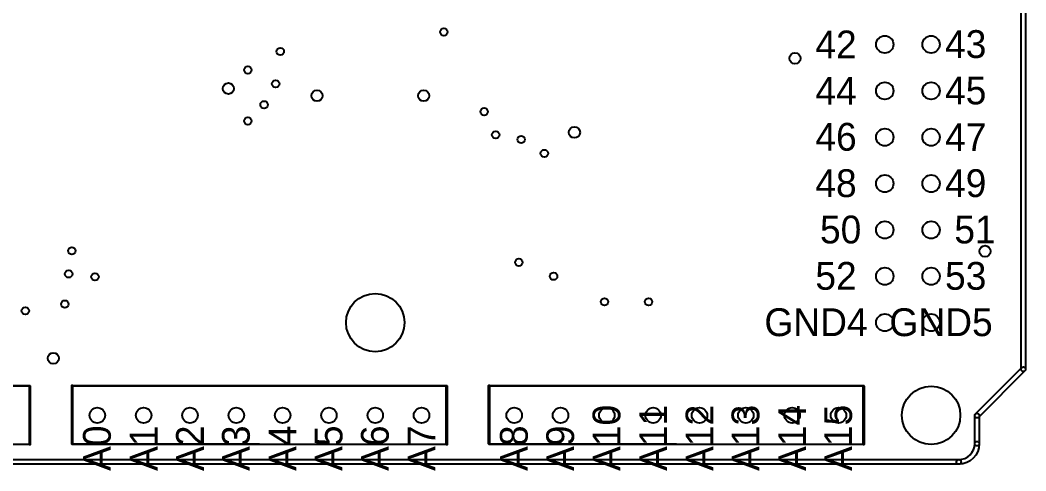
# Model space of a CAD drawing. Header units: inches. Extents: x -0.9 to 3.36, y -0.26 to 2.11.
# Drawn here: x 1.188 to 3.359, y -0.262 to 0.71 of the extents above; entities that cross this region are included whole.
import ezdxf

# ---------------------------------------------------------------- set-up
doc = ezdxf.new("R2010")
doc.units = ezdxf.units.IN
doc.header["$MEASUREMENT"] = 0
for name, color, linetype, lineweight in [('114', 7, 'Continuous', 0), ('20', 7, 'Continuous', 0), ('39', 7, 'Continuous', 0), ('44', 7, 'Continuous', 0)]:
    doc.layers.add(name, color=color, linetype=linetype, lineweight=lineweight)

msp = doc.modelspace()

# ---------------------------------------------------------------- linework, layer by layer
at = {"layer": '20', "color": 53, "lineweight": 25}
for centre in [(1.9546, 0.0579), (3.1546, -0.1421)]:
    msp.add_circle(centre, 0.063, dxfattribs=at)
for points, knots in [([(3.3486, 1.2474), (3.3486, 1.2474), (3.3486, -0.0426), (3.3486, -0.0426), (3.3486, -0.0453), (3.3509, -0.0476), (3.3536, -0.0476), (3.3564, -0.0476), (3.3586, -0.0453), (3.3586, -0.0426), (3.3586, -0.0426), (3.3586, 1.2474), (3.3586, 1.2474), (3.3586, 1.2502), (3.3564, 1.2524), (3.3536, 1.2524), (3.3509, 1.2524), (3.3486, 1.2502), (3.3486, 1.2474)], [0, 0, 0, 0, 1, 1, 1, 2, 2, 2, 3, 3, 3, 4, 4, 4, 5, 5, 5, 6, 6, 6, 6]), ([(3.3501, -0.039), (3.3501, -0.039), (3.2501, -0.139), (3.2501, -0.139), (3.2481, -0.141), (3.2481, -0.1442), (3.2501, -0.1461), (3.252, -0.1481), (3.2552, -0.1481), (3.2572, -0.1461), (3.2572, -0.1461), (3.3572, -0.0461), (3.3572, -0.0461), (3.3591, -0.0442), (3.3591, -0.041), (3.3572, -0.039), (3.3552, -0.0371), (3.352, -0.0371), (3.3501, -0.039)], [0, 0, 0, 0, 1, 1, 1, 2, 2, 2, 3, 3, 3, 4, 4, 4, 5, 5, 5, 6, 6, 6, 6]), ([(3.2486, -0.1426), (3.2486, -0.1426), (3.2486, -0.2032), (3.2486, -0.2032), (3.2486, -0.206), (3.2509, -0.2082), (3.2536, -0.2082), (3.2564, -0.2082), (3.2586, -0.206), (3.2586, -0.2032), (3.2586, -0.2032), (3.2586, -0.1426), (3.2586, -0.1426), (3.2586, -0.1398), (3.2564, -0.1376), (3.2536, -0.1376), (3.2509, -0.1376), (3.2486, -0.1398), (3.2486, -0.1426)], [0, 0, 0, 0, 1, 1, 1, 2, 2, 2, 3, 3, 3, 4, 4, 4, 5, 5, 5, 6, 6, 6, 6]), ([(3.2143, -0.2376), (3.2115, -0.2376), (3.2093, -0.2398), (3.2093, -0.2426), (3.2093, -0.2453), (3.2115, -0.2476), (3.2143, -0.2476), (3.2388, -0.2476), (3.2586, -0.2277), (3.2586, -0.2032), (3.2586, -0.2032), (3.2586, -0.2032), (3.2586, -0.2032), (3.2586, -0.2004), (3.2564, -0.1982), (3.2536, -0.1982), (3.2509, -0.1982), (3.2486, -0.2004), (3.2486, -0.2032), (3.2486, -0.2032), (3.2486, -0.2032), (3.2486, -0.2032), (3.2486, -0.2222), (3.2332, -0.2376), (3.2143, -0.2376)], [0, 0, 0, 0, 1, 1, 1, 2, 2, 2, 3, 3, 3, 4, 4, 4, 5, 5, 5, 6, 6, 6, 7, 7, 7, 8, 8, 8, 8]), ([(3.2143, -0.2376), (3.2143, -0.2376), (-0.607, -0.2376), (-0.607, -0.2376), (-0.6098, -0.2376), (-0.612, -0.2398), (-0.612, -0.2426), (-0.612, -0.2453), (-0.6098, -0.2476), (-0.607, -0.2476), (-0.607, -0.2476), (3.2143, -0.2476), (3.2143, -0.2476), (3.217, -0.2476), (3.2193, -0.2453), (3.2193, -0.2426), (3.2193, -0.2398), (3.217, -0.2376), (3.2143, -0.2376)], [0, 0, 0, 0, 1, 1, 1, 2, 2, 2, 3, 3, 3, 4, 4, 4, 5, 5, 5, 6, 6, 6, 6])]:
    msp.add_open_spline(points, degree=3, knots=knots, dxfattribs=at)
at = {"layer": '39', "color": 12, "lineweight": 25}
for points in [[(0.4003, -0.0789), (0.4003, -0.0789), (1.209, -0.0801), (1.209, -0.0801), (1.2095, -0.0801), (1.2099, -0.0796), (1.2099, -0.0791), (1.2099, -0.0785), (1.2095, -0.0781), (1.209, -0.0781), (1.209, -0.0781), (0.4003, -0.0769), (0.4003, -0.0769), (0.3998, -0.0769), (0.3993, -0.0774), (0.3993, -0.0779), (0.3993, -0.0784), (0.3998, -0.0789), (0.4003, -0.0789)], [(1.208, -0.0791), (1.208, -0.0791), (1.208, -0.2051), (1.208, -0.2051), (1.208, -0.2056), (1.2084, -0.206), (1.209, -0.206), (1.2095, -0.206), (1.2099, -0.2056), (1.2099, -0.2051), (1.2099, -0.2051), (1.2099, -0.0791), (1.2099, -0.0791), (1.2099, -0.0785), (1.2095, -0.0781), (1.209, -0.0781), (1.2084, -0.0781), (1.208, -0.0785), (1.208, -0.0791)], [(1.3003, -0.0789), (1.3003, -0.0789), (2.109, -0.0801), (2.109, -0.0801), (2.1095, -0.0801), (2.1099, -0.0796), (2.1099, -0.0791), (2.1099, -0.0785), (2.1095, -0.0781), (2.109, -0.0781), (2.109, -0.0781), (1.3003, -0.0769), (1.3003, -0.0769), (1.2998, -0.0769), (1.2993, -0.0774), (1.2993, -0.0779), (1.2993, -0.0784), (1.2998, -0.0789), (1.3003, -0.0789)], [(1.3013, -0.2039), (1.3013, -0.2039), (1.3013, -0.0779), (1.3013, -0.0779), (1.3013, -0.0774), (1.3008, -0.0769), (1.3003, -0.0769), (1.2998, -0.0769), (1.2993, -0.0774), (1.2993, -0.0779), (1.2993, -0.0779), (1.2993, -0.2039), (1.2993, -0.2039), (1.2993, -0.2044), (1.2998, -0.2049), (1.3003, -0.2049), (1.3008, -0.2049), (1.3013, -0.2044), (1.3013, -0.2039)], [(2.108, -0.0791), (2.108, -0.0791), (2.108, -0.2051), (2.108, -0.2051), (2.108, -0.2056), (2.1084, -0.206), (2.109, -0.206), (2.1095, -0.206), (2.1099, -0.2056), (2.1099, -0.2051), (2.1099, -0.2051), (2.1099, -0.0791), (2.1099, -0.0791), (2.1099, -0.0785), (2.1095, -0.0781), (2.109, -0.0781), (2.1084, -0.0781), (2.108, -0.0785), (2.108, -0.0791)], [(2.2003, -0.0789), (2.2003, -0.0789), (3.009, -0.0801), (3.009, -0.0801), (3.0095, -0.0801), (3.0099, -0.0796), (3.0099, -0.0791), (3.0099, -0.0785), (3.0095, -0.0781), (3.009, -0.0781), (3.009, -0.0781), (2.2003, -0.0769), (2.2003, -0.0769), (2.1998, -0.0769), (2.1993, -0.0774), (2.1993, -0.0779), (2.1993, -0.0784), (2.1998, -0.0789), (2.2003, -0.0789)], [(2.2013, -0.2039), (2.2013, -0.2039), (2.2013, -0.0779), (2.2013, -0.0779), (2.2013, -0.0774), (2.2008, -0.0769), (2.2003, -0.0769), (2.1998, -0.0769), (2.1993, -0.0774), (2.1993, -0.0779), (2.1993, -0.0779), (2.1993, -0.2039), (2.1993, -0.2039), (2.1993, -0.2044), (2.1998, -0.2049), (2.2003, -0.2049), (2.2008, -0.2049), (2.2013, -0.2044), (2.2013, -0.2039)], [(3.008, -0.0791), (3.008, -0.0791), (3.008, -0.2051), (3.008, -0.2051), (3.008, -0.2056), (3.0084, -0.206), (3.009, -0.206), (3.0095, -0.206), (3.0099, -0.2056), (3.0099, -0.2051), (3.0099, -0.2051), (3.0099, -0.0791), (3.0099, -0.0791), (3.0099, -0.0785), (3.0095, -0.0781), (3.009, -0.0781), (3.0084, -0.0781), (3.008, -0.0785), (3.008, -0.0791)], [(1.209, -0.2041), (1.209, -0.2041), (0.4003, -0.2029), (0.4003, -0.2029), (0.3998, -0.2029), (0.3993, -0.2033), (0.3993, -0.2039), (0.3993, -0.2044), (0.3998, -0.2049), (0.4003, -0.2049), (0.4003, -0.2049), (1.209, -0.206), (1.209, -0.206), (1.2095, -0.206), (1.2099, -0.2056), (1.2099, -0.2051), (1.2099, -0.2045), (1.2095, -0.2041), (1.209, -0.2041)], [(2.109, -0.2041), (2.109, -0.2041), (1.3003, -0.2029), (1.3003, -0.2029), (1.2998, -0.2029), (1.2993, -0.2033), (1.2993, -0.2039), (1.2993, -0.2044), (1.2998, -0.2049), (1.3003, -0.2049), (1.3003, -0.2049), (2.109, -0.206), (2.109, -0.206), (2.1095, -0.206), (2.1099, -0.2056), (2.1099, -0.2051), (2.1099, -0.2045), (2.1095, -0.2041), (2.109, -0.2041)], [(3.009, -0.2041), (3.009, -0.2041), (2.2003, -0.2029), (2.2003, -0.2029), (2.1998, -0.2029), (2.1993, -0.2033), (2.1993, -0.2039), (2.1993, -0.2044), (2.1998, -0.2049), (2.2003, -0.2049), (2.2003, -0.2049), (3.009, -0.206), (3.009, -0.206), (3.0095, -0.206), (3.0099, -0.2056), (3.0099, -0.2051), (3.0099, -0.2045), (3.0095, -0.2041), (3.009, -0.2041)]]:
    msp.add_open_spline(points, degree=3, knots=[0, 0, 0, 0, 1, 1, 1, 2, 2, 2, 3, 3, 3, 4, 4, 4, 5, 5, 5, 6, 6, 6, 6], dxfattribs=at)
at = {"layer": '44', "color": 254, "lineweight": 25}
for centre, radius in [((2.1026, 0.6849), 0.008), ((3.0546, 0.6579), 0.0187), ((3.1546, 0.6579), 0.0187), ((1.7496, 0.6429), 0.008), ((2.8606, 0.6279), 0.012), ((1.6796, 0.6029), 0.008), ((1.6376, 0.5629), 0.012), ((1.7396, 0.5729), 0.008), ((3.0546, 0.5579), 0.0187), ((3.1546, 0.5579), 0.0187), ((1.829, 0.5473), 0.012), ((2.0592, 0.5473), 0.012), ((1.7146, 0.5279), 0.008), ((1.6796, 0.4929), 0.008), ((2.1896, 0.5129), 0.008), ((2.3846, 0.4682), 0.012), ((2.2146, 0.4629), 0.008), ((2.2696, 0.4529), 0.008), ((3.0546, 0.4579), 0.0187), ((3.1546, 0.4579), 0.0187), ((2.3196, 0.4229), 0.008), ((3.0546, 0.3579), 0.0187), ((3.1546, 0.3579), 0.0187), ((3.0546, 0.2579), 0.0187), ((3.1546, 0.2579), 0.0187), ((1.2996, 0.2129), 0.008), ((3.271, 0.2119), 0.012), ((2.2646, 0.1879), 0.008), ((3.0546, 0.1579), 0.0187), ((3.1546, 0.1579), 0.0187), ((1.2928, 0.1629), 0.008), ((1.3496, 0.1566), 0.008), ((2.3396, 0.1579), 0.008), ((2.4496, 0.1029), 0.008), ((2.5446, 0.1029), 0.008), ((1.1993, 0.0832), 0.008), ((1.2846, 0.0979), 0.008), ((3.0546, 0.0579), 0.0187), ((3.1546, 0.0579), 0.0187), ((1.2596, -0.019), 0.012), ((1.3546, -0.1421), 0.0167), ((1.4546, -0.1421), 0.0167), ((1.5546, -0.1421), 0.0167), ((1.6546, -0.1421), 0.0167), ((1.7546, -0.1421), 0.0167), ((1.8546, -0.1421), 0.0167), ((1.9546, -0.1421), 0.0167), ((2.0546, -0.1421), 0.0167), ((2.2546, -0.1421), 0.0167), ((2.3546, -0.1421), 0.0167), ((2.4546, -0.1421), 0.0167), ((2.5546, -0.1421), 0.0167), ((2.6546, -0.1421), 0.0167), ((2.7546, -0.1421), 0.0167), ((2.8546, -0.1421), 0.0167), ((2.9546, -0.1421), 0.0167)]:
    msp.add_circle(centre, radius, dxfattribs=at)

# ---------------------------------------------------------------- texts
at = {"layer": '114', "char_height": 0.2, "attachment_point": 7}
for s, insert in [('\\C1;\\FMyriad Pro|b0|i0|c1;\\H0.060000;\\W1.000000;42', (2.9046, 0.6279)), ('\\C1;\\FMyriad Pro|b0|i0|c1;\\H0.060000;\\W1.000000;43', (3.1846, 0.6279)), ('\\C1;\\FMyriad Pro|b0|i0|c1;\\H0.060000;\\W1.000000;44', (2.9046, 0.5279)), ('\\C1;\\FMyriad Pro|b0|i0|c1;\\H0.060000;\\W1.000000;45', (3.1846, 0.5279)), ('\\C1;\\FMyriad Pro|b0|i0|c1;\\H0.060000;\\W1.000000;46', (2.9046, 0.4279)), ('\\C1;\\FMyriad Pro|b0|i0|c1;\\H0.060000;\\W1.000000;47', (3.1846, 0.4279)), ('\\C1;\\FMyriad Pro|b0|i0|c1;\\H0.060000;\\W1.000000;48', (2.9046, 0.3279)), ('\\C1;\\FMyriad Pro|b0|i0|c1;\\H0.060000;\\W1.000000;49', (3.1846, 0.3279)), ('\\C1;\\FMyriad Pro|b0|i0|c1;\\H0.060000;\\W1.000000;50', (2.9146, 0.2279)), ('\\C1;\\FMyriad Pro|b0|i0|c1;\\H0.060000;\\W1.000000;51', (3.2046, 0.2279)), ('\\C1;\\FMyriad Pro|b0|i0|c1;\\H0.060000;\\W1.000000;52', (2.9046, 0.1279)), ('\\C1;\\FMyriad Pro|b0|i0|c1;\\H0.060000;\\W1.000000;53', (3.1846, 0.1279)), ('\\C1;\\FMyriad Pro|b0|i0|c1;\\H0.060000;\\W1.000000;GND4', (2.7946, 0.0279)), ('\\C1;\\FMyriad Pro|b0|i0|c1;\\H0.060000;\\W1.000000;GND5', (3.0646, 0.0279))]:
    msp.add_mtext(s, dxfattribs=dict(at, insert=insert))
at = {"layer": '114', "char_height": 0.2, "attachment_point": 7, "rotation": 90}
for s, insert in [('\\C1;\\FMyriad Pro|b0|i0|c1;\\H0.060000;\\W1.000000;A10', (2.4846, -0.2621)), ('\\C1;\\FMyriad Pro|b0|i0|c1;\\H0.060000;\\W1.000000;A11', (2.5846, -0.2621)), ('\\C1;\\FMyriad Pro|b0|i0|c1;\\H0.060000;\\W1.000000;A12', (2.6846, -0.2621)), ('\\C1;\\FMyriad Pro|b0|i0|c1;\\H0.060000;\\W1.000000;A13', (2.7846, -0.2621)), ('\\C1;\\FMyriad Pro|b0|i0|c1;\\H0.060000;\\W1.000000;A14', (2.8846, -0.2621)), ('\\C1;\\FMyriad Pro|b0|i0|c1;\\H0.060000;\\W1.000000;A15', (2.9846, -0.2621)), ('\\C1;\\FMyriad Pro|b0|i0|c1;\\H0.060000;\\W1.000000;A0', (1.3846, -0.2621)), ('\\C1;\\FMyriad Pro|b0|i0|c1;\\H0.060000;\\W1.000000;A1', (1.4846, -0.2621)), ('\\C1;\\FMyriad Pro|b0|i0|c1;\\H0.060000;\\W1.000000;A2', (1.5846, -0.2621)), ('\\C1;\\FMyriad Pro|b0|i0|c1;\\H0.060000;\\W1.000000;A3', (1.6846, -0.2621)), ('\\C1;\\FMyriad Pro|b0|i0|c1;\\H0.060000;\\W1.000000;A4', (1.7846, -0.2621)), ('\\C1;\\FMyriad Pro|b0|i0|c1;\\H0.060000;\\W1.000000;A5', (1.8846, -0.2621)), ('\\C1;\\FMyriad Pro|b0|i0|c1;\\H0.060000;\\W1.000000;A6', (1.9846, -0.2621)), ('\\C1;\\FMyriad Pro|b0|i0|c1;\\H0.060000;\\W1.000000;A7', (2.0846, -0.2621)), ('\\C1;\\FMyriad Pro|b0|i0|c1;\\H0.060000;\\W1.000000;A8', (2.2846, -0.2621)), ('\\C1;\\FMyriad Pro|b0|i0|c1;\\H0.060000;\\W1.000000;A9', (2.3846, -0.2621))]:
    msp.add_mtext(s, dxfattribs=dict(at, insert=insert))

doc.saveas('drawing.dxf')
